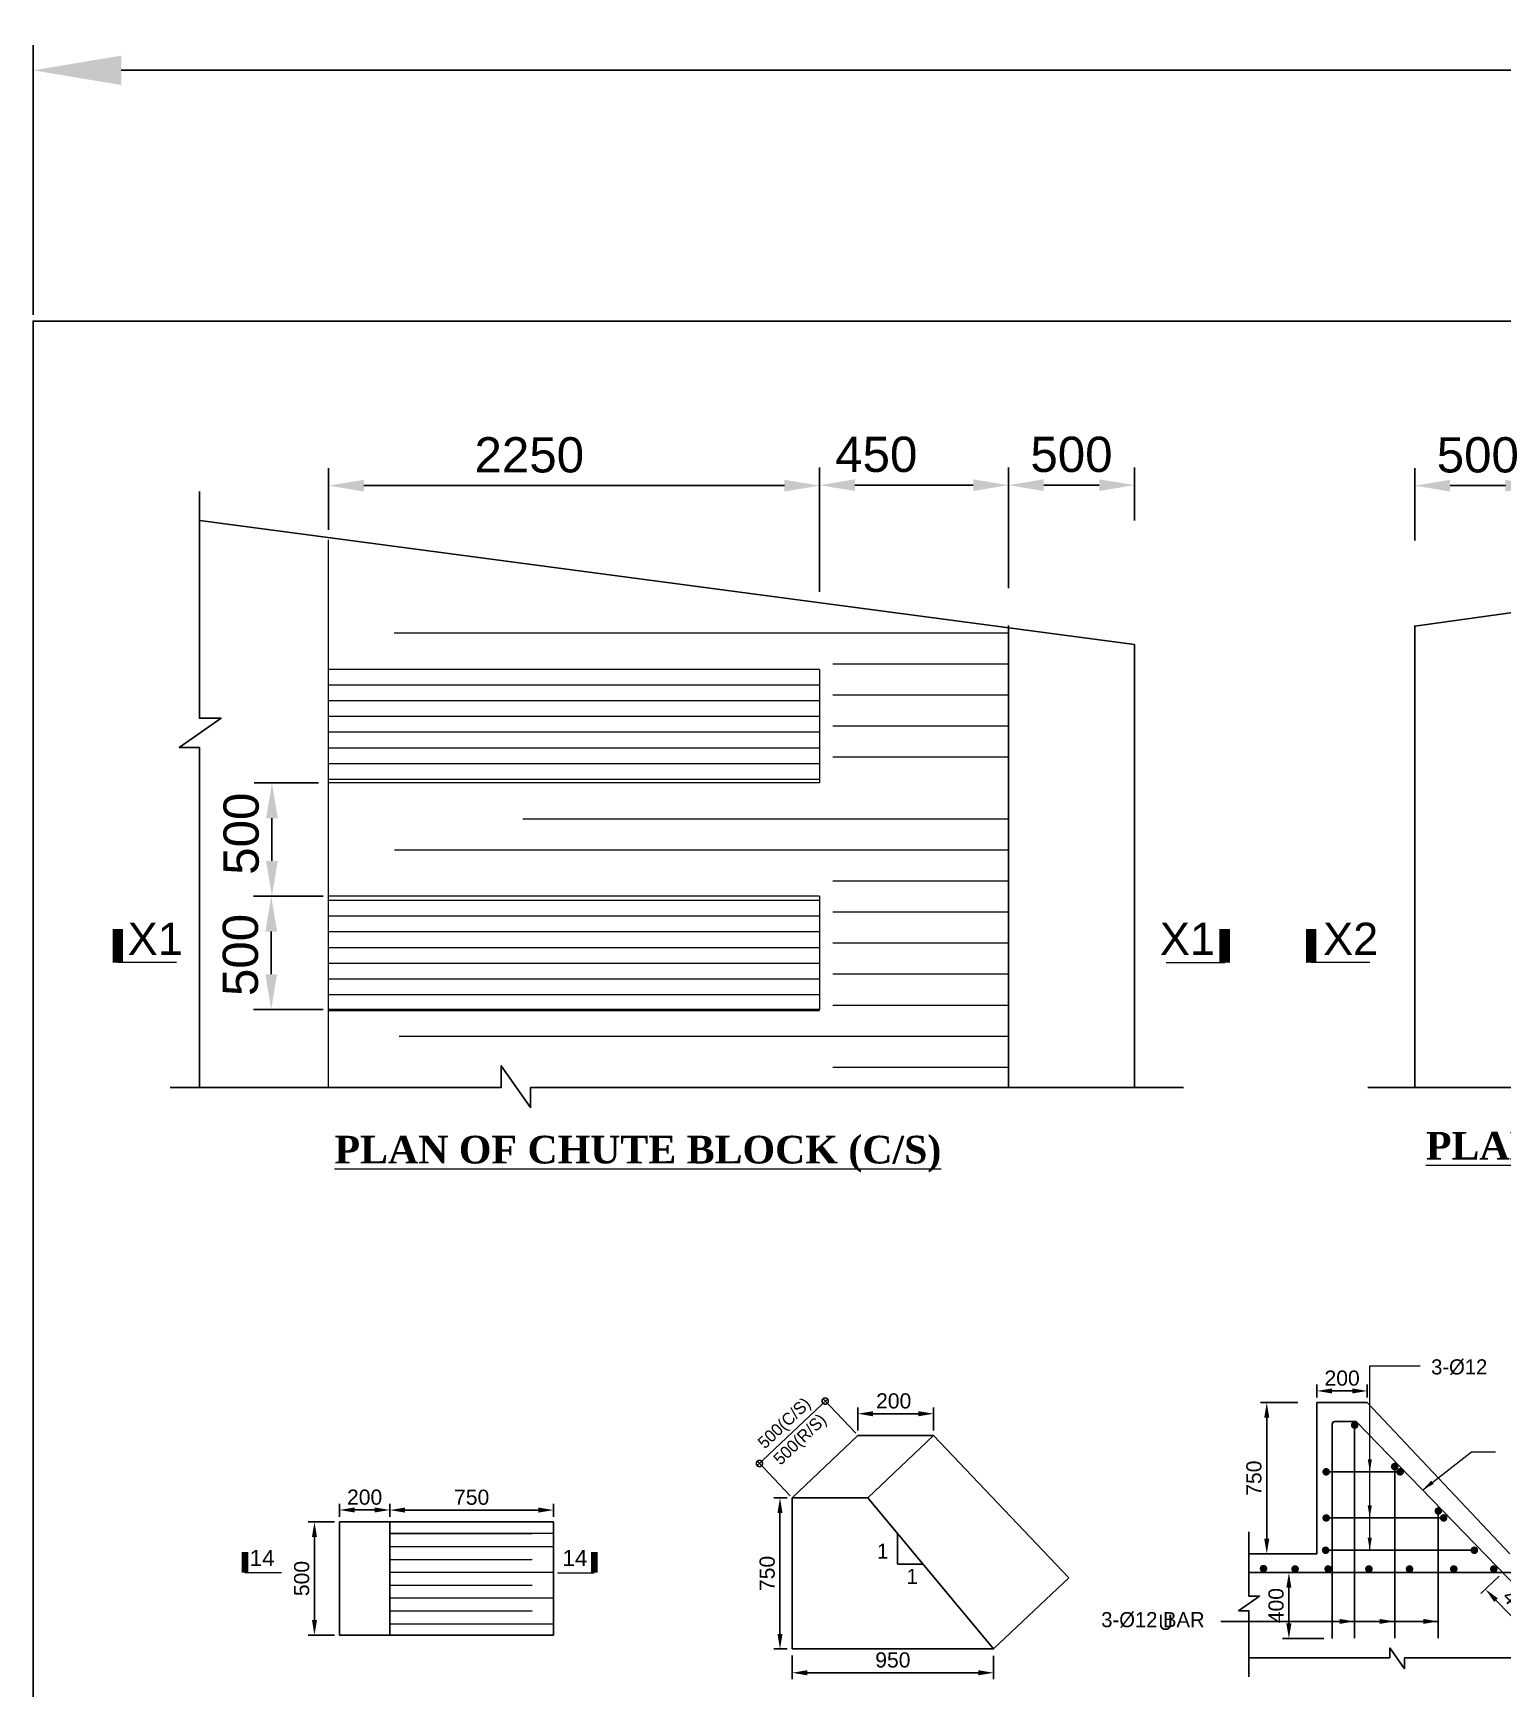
# Model space of a CAD drawing. Extents: x -358915 to 1258323, y -1667244 to -305611.
# Drawn here: x 769556 to 775391, y -1479396 to -1472820 of the extents above; entities that cross this region are included whole.
import ezdxf

# ---------------------------------------------------------------- set-up
doc = ezdxf.new("R2010")
doc.units = 0
doc.header["$LTSCALE"] = 300
doc.header["$MEASUREMENT"] = 0
doc.linetypes.add('DASHED', pattern=[0.75, 0.5, -0.25])
doc.layers.get('0').update_dxf_attribs({"linetype": 'CONTINUOUS'})
doc.layers.get('DEFPOINTS').update_dxf_attribs({"linetype": 'CONTINUOUS'})
for name, color, linetype, lineweight in [('Dim', 7, 'CONTINUOUS', 9), ('Dimension', 8, 'CONTINUOUS', 18), ('ROD', 1, 'CONTINUOUS', 30), ('TEXT-ROOM', 4, 'CONTINUOUS', 5)]:
    doc.layers.add(name, color=color, linetype=linetype, lineweight=lineweight)
doc.layers.add('LINE', color=7, linetype='CONTINUOUS')
doc.layers.add('TXT', color=7, linetype='CONTINUOUS')
doc.styles.add('1-2', font='arial.ttf')
doc.styles.add('Arial', font='arial.ttf')
doc.styles.add('DIM', font='isocp3.shx')
doc.dimstyles.new('1-2', dxfattribs={"dimtxt": 240, "dimasz": 360, "dimexe": 120, "dimexo": 120, "dimgap": 24, "dimtad": 1, "dimdec": 0, "dimzin": 3, "dimdsep": 46, "dimtxsty": '1-2', "dimblk": 'DOTSMALL', "dimcen": 0, "dimdle": 120, "dimclrd": 256, "dimclre": 256, "dimclrt": 6, "dimadec": 0, "dimazin": 0, "dimtfac": 0.6, "dimtdec": 0, "dimtofl": 0, "dimtmove": 2, "dimatfit": 3, "dimfxl": 2, "dimfrac": 1, "dimtolj": 1, "dimtzin": 0, "dimlwd": 13, "dimlwe": 13, "dimarcsym": 0})
doc.dimstyles.new('3', dxfattribs={"dimtxt": 225, "dimasz": 350, "dimexe": 100, "dimexo": 25, "dimgap": 9, "dimtad": 0, "dimdec": 0, "dimzin": 0, "dimdsep": 46, "dimtxsty": 'Standard', "dimcen": 0, "dimclrd": 5, "dimclre": 6, "dimclrt": 256, "dimadec": 0, "dimazin": 0, "dimtfac": 1, "dimtdec": 0, "dimtofl": 0, "dimtmove": 2, "dimatfit": 3, "dimfxl": 1, "dimtolj": 1, "dimtzin": 0, "dimarcsym": 0})
doc.dimstyles.new('Dim_25', dxfattribs={"dimtxt": 50, "dimasz": 50, "dimexe": 25, "dimexo": 20, "dimgap": 20, "dimtad": 1, "dimdec": 0, "dimzin": 0, "dimdsep": 46, "dimtxsty": 'DIM', "dimcen": 0.09, "dimclrd": 5, "dimclre": 5, "dimclrt": 7, "dimadec": 0, "dimazin": 0, "dimtfac": 1, "dimtdec": 0, "dimtmove": 0, "dimatfit": 3, "dimfxl": 1, "dimtolj": 1, "dimtzin": 0, "dimarcsym": 0})
doc.dimstyles.new('dim_70', dxfattribs={"dimtxt": 140, "dimasz": 140, "dimexe": 70, "dimexo": 40, "dimgap": 50, "dimtad": 1, "dimdec": 0, "dimzin": 0, "dimdsep": 46, "dimtxsty": 'Arial', "dimcen": 0.09, "dimclrd": 5, "dimclre": 5, "dimclrt": 7, "dimadec": 0, "dimazin": 0, "dimtfac": 1, "dimtdec": 0, "dimtmove": 0, "dimatfit": 3, "dimfxl": 1, "dimtolj": 1, "dimtzin": 0, "dimarcsym": 0})

# ---------------------------------------------------------------- blocks, each defined once
blk = doc.blocks.new('_DotSmall')
at = {"color": 0, "linetype": 'ByBlock', "const_width": 0.5}
blk.add_lwpolyline([(-0.0625, 0, 1), (0.0625, 0, 1)], format="xyb", close=True, dxfattribs=at)
blk = doc.blocks.new('*D779')
at = {"layer": 'DEFPOINTS', "color": 0, "ltscale": 50, "transparency": 16777216}
for p in [(773130.9, -1478302.9), (772830.2, -1478389.3), (773130.9, -1478389.3)]:
    blk.add_point(p, dxfattribs=at)
at = {"layer": 'Dim', "color": 5, "lineweight": -2, "ltscale": 50, "transparency": 16777216}
for p, q in [((772830.2, -1478369.3), (772830.2, -1478277.9)), ((772890.2, -1478302.9), (773070.9, -1478302.9)), ((773130.9, -1478369.3), (773130.9, -1478277.9))]:
    blk.add_line(p, q, dxfattribs=at)
at = {"layer": 'Dim', "color": 5, "ltscale": 50, "transparency": 16777216}
for points in [[(772890.2, -1478292.9), (772890.2, -1478312.9), (772830.2, -1478302.9)], [(773070.9, -1478292.9), (773070.9, -1478312.9), (773130.9, -1478302.9)]]:
    blk.add_solid(points, dxfattribs=at)
at = {"layer": 'Dim', "color": 7, "ltscale": 50, "transparency": 16777216, "insert": (772972.4, -1478252.3), "char_height": 60, "attachment_point": 5, "style": 'Arial'}
blk.add_mtext('\\A1;200', dxfattribs=at)
blk = doc.blocks.new('*D786')
at = {"layer": 'DEFPOINTS', "color": 0, "ltscale": 50, "transparency": 16777216}
for p in [(770771.8, -1478732.3), (770672.7, -1479182.3), (770771.8, -1479182.3)]:
    blk.add_point(p, dxfattribs=at)
at = {"layer": 'Dim', "color": 5, "lineweight": -2, "ltscale": 50, "transparency": 16777216}
for p, q in [((770751.8, -1478732.3), (770647.7, -1478732.3)), ((770672.7, -1478792.3), (770672.7, -1479122.3)), ((770751.8, -1479182.3), (770647.7, -1479182.3))]:
    blk.add_line(p, q, dxfattribs=at)
at = {"layer": 'Dim', "color": 5, "ltscale": 50, "transparency": 16777216}
for points in [[(770662.7, -1478792.3), (770682.7, -1478792.3), (770672.7, -1478732.3)], [(770662.7, -1479122.3), (770682.7, -1479122.3), (770672.7, -1479182.3)]]:
    blk.add_solid(points, dxfattribs=at)
at = {"layer": 'Dim', "color": 7, "ltscale": 50, "transparency": 16777216, "insert": (770622.1, -1478957.3), "char_height": 60, "attachment_point": 5, "rotation": 90, "style": 'Arial'}
blk.add_mtext('\\A1;500', dxfattribs=at)
blk = doc.blocks.new('*D787')
at = {"layer": 'DEFPOINTS', "color": 0, "ltscale": 50, "transparency": 16777216}
for p in [(770971.8, -1478685.1), (770771.8, -1478732.3), (770971.8, -1478732.3)]:
    blk.add_point(p, dxfattribs=at)
at = {"layer": 'Dim', "color": 5, "lineweight": -2, "ltscale": 50, "transparency": 16777216}
for p, q in [((770771.8, -1478712.3), (770771.8, -1478660.1)), ((770831.8, -1478685.1), (770911.8, -1478685.1)), ((770971.8, -1478712.3), (770971.8, -1478660.1))]:
    blk.add_line(p, q, dxfattribs=at)
at = {"layer": 'Dim', "color": 5, "ltscale": 50, "transparency": 16777216}
for points in [[(770831.8, -1478675.1), (770831.8, -1478695.1), (770771.8, -1478685.1)], [(770911.8, -1478675.1), (770911.8, -1478695.1), (770971.8, -1478685.1)]]:
    blk.add_solid(points, dxfattribs=at)
at = {"layer": 'Dim', "color": 7, "ltscale": 50, "transparency": 16777216, "insert": (770871.8, -1478634.5), "char_height": 60, "attachment_point": 5, "style": 'Arial'}
blk.add_mtext('\\A1;200', dxfattribs=at)
blk = doc.blocks.new('*D788')
at = {"layer": 'DEFPOINTS', "color": 0, "ltscale": 50, "transparency": 16777216}
for p in [(771621.8, -1478685.5), (770971.8, -1478732.3), (771621.8, -1478732.3)]:
    blk.add_point(p, dxfattribs=at)
at = {"layer": 'Dim', "color": 5, "lineweight": -2, "ltscale": 50, "transparency": 16777216}
for p, q in [((770971.8, -1478712.3), (770971.8, -1478660.5)), ((771031.8, -1478685.5), (771561.8, -1478685.5)), ((771621.8, -1478712.3), (771621.8, -1478660.5))]:
    blk.add_line(p, q, dxfattribs=at)
at = {"layer": 'Dim', "color": 5, "ltscale": 50, "transparency": 16777216}
for points in [[(771031.8, -1478675.5), (771031.8, -1478695.5), (770971.8, -1478685.5)], [(771561.8, -1478675.5), (771561.8, -1478695.5), (771621.8, -1478685.5)]]:
    blk.add_solid(points, dxfattribs=at)
at = {"layer": 'Dim', "color": 7, "ltscale": 50, "transparency": 16777216, "insert": (771296.8, -1478634.9), "char_height": 60, "attachment_point": 5, "style": 'Arial'}
blk.add_mtext('\\A1;750', dxfattribs=at)
blk = doc.blocks.new('SEX')
at = {"layer": 'Dim', "color": 6, "ltscale": 500}
blk.add_lwpolyline([(0, 0, 60, 60, 0), (191.8, 0, 0, 0, 0)], format="xyseb", dxfattribs=at)
blk.add_lwpolyline([(0, -336.6), (0, 0), (0, 0)], dxfattribs=at)
blk = doc.blocks.new('*D789')
at = {"layer": 'DEFPOINTS', "color": 0, "ltscale": 50, "transparency": 16777216}
for p in [(774453.7, -1478258.8), (774596.6, -1478258.8), (774596.6, -1478858.8)]:
    blk.add_point(p, dxfattribs=at)
at = {"layer": 'Dim', "color": 5, "lineweight": -2, "ltscale": 50, "transparency": 16777216}
for p, q in [((774576.6, -1478258.8), (774428.7, -1478258.8)), ((774453.7, -1478798.8), (774453.7, -1478318.8)), ((774576.6, -1478858.8), (774428.7, -1478858.8))]:
    blk.add_line(p, q, dxfattribs=at)
at = {"layer": 'Dim', "color": 5, "ltscale": 50, "transparency": 16777216}
for points in [[(774443.7, -1478318.8), (774463.7, -1478318.8), (774453.7, -1478258.8)], [(774443.7, -1478798.8), (774463.7, -1478798.8), (774453.7, -1478858.8)]]:
    blk.add_solid(points, dxfattribs=at)
at = {"layer": 'Dim', "color": 7, "ltscale": 50, "transparency": 16777216, "insert": (774403, -1478558.8), "char_height": 60, "attachment_point": 5, "rotation": 90, "style": 'Arial'}
blk.add_mtext('\\A1;750', dxfattribs=at)
blk = doc.blocks.new('*D790')
at = {"layer": 'DEFPOINTS', "color": 0, "ltscale": 50, "transparency": 16777216}
for p in [(774653, -1478258.8), (774853, -1478212.4), (774853, -1478258.8)]:
    blk.add_point(p, dxfattribs=at)
at = {"layer": 'Dim', "color": 5, "lineweight": -2, "ltscale": 50, "transparency": 16777216}
for p, q in [((774653, -1478238.8), (774653, -1478187.4)), ((774853, -1478238.8), (774853, -1478187.4)), ((774713, -1478212.4), (774793, -1478212.4))]:
    blk.add_line(p, q, dxfattribs=at)
at = {"layer": 'Dim', "color": 5, "ltscale": 50, "transparency": 16777216}
for points in [[(774713, -1478202.4), (774713, -1478222.4), (774653, -1478212.4)], [(774793, -1478202.4), (774793, -1478222.4), (774853, -1478212.4)]]:
    blk.add_solid(points, dxfattribs=at)
at = {"layer": 'Dim', "color": 7, "ltscale": 50, "transparency": 16777216, "insert": (774753, -1478161.8), "char_height": 60, "attachment_point": 5, "style": 'Arial'}
blk.add_mtext('\\A1;200', dxfattribs=at)
blk = doc.blocks.new('*D791')
at = {"layer": 'DEFPOINTS', "color": 0, "ltscale": 50, "transparency": 16777216}
for p in [(772569.2, -1478637.1), (772521, -1479237.1), (772569.2, -1479237.1)]:
    blk.add_point(p, dxfattribs=at)
at = {"layer": 'Dim', "color": 5, "lineweight": -2, "ltscale": 50, "transparency": 16777216}
for p, q in [((772549.2, -1478637.1), (772496, -1478637.1)), ((772521, -1478697.1), (772521, -1479177.1)), ((772549.2, -1479237.1), (772496, -1479237.1))]:
    blk.add_line(p, q, dxfattribs=at)
at = {"layer": 'Dim', "color": 5, "ltscale": 50, "transparency": 16777216}
for points in [[(772511, -1478697.1), (772531, -1478697.1), (772521, -1478637.1)], [(772511, -1479177.1), (772531, -1479177.1), (772521, -1479237.1)]]:
    blk.add_solid(points, dxfattribs=at)
at = {"layer": 'Dim', "color": 7, "ltscale": 50, "transparency": 16777216, "insert": (772470.4, -1478937.1), "char_height": 60, "attachment_point": 5, "rotation": 90, "style": 'Arial'}
blk.add_mtext('\\A1;750', dxfattribs=at)
blk = doc.blocks.new('*D792')
at = {"layer": 'DEFPOINTS', "color": 0, "ltscale": 50, "transparency": 16777216}
for p in [(772569.2, -1479243), (773369.2, -1479244.7), (773369.2, -1479331.6)]:
    blk.add_point(p, dxfattribs=at)
at = {"layer": 'Dim', "color": 5, "lineweight": -2, "ltscale": 50, "transparency": 16777216}
for p, q in [((772569.2, -1479263), (772569.2, -1479356.6)), ((773369.2, -1479264.7), (773369.2, -1479356.6)), ((772629.2, -1479331.6), (773309.2, -1479331.6))]:
    blk.add_line(p, q, dxfattribs=at)
at = {"layer": 'Dim', "color": 5, "ltscale": 50, "transparency": 16777216}
for points in [[(772629.2, -1479321.6), (772629.2, -1479341.6), (772569.2, -1479331.6)], [(773309.2, -1479321.6), (773309.2, -1479341.6), (773369.2, -1479331.6)]]:
    blk.add_solid(points, dxfattribs=at)
at = {"layer": 'Dim', "color": 7, "ltscale": 50, "transparency": 16777216, "insert": (772969.2, -1479280.9), "char_height": 60, "attachment_point": 5, "style": 'Arial'}
blk.add_mtext('\\A1;950', dxfattribs=at)
blk = doc.blocks.new('*D802')
at = {"layer": 'DEFPOINTS', "color": 0, "transparency": 16777216}
for p in [(770728.8, -1475797.9), (770503.8, -1476247.9), (770747.3, -1476247.9)]:
    blk.add_point(p, dxfattribs=at)
at = {"layer": 'LINE', "color": 5, "lineweight": -2, "transparency": 16777216}
for p, q in [((770688.8, -1475797.9), (770433.8, -1475797.9)), ((770503.8, -1475937.9), (770503.8, -1476107.9)), ((770707.3, -1476247.9), (770433.8, -1476247.9))]:
    blk.add_line(p, q, dxfattribs=at)
at = {"layer": 'LINE', "color": 5, "transparency": 16777216}
for points in [[(770480.5, -1475937.9), (770527.1, -1475937.9), (770503.8, -1475797.9)], [(770480.5, -1476107.9), (770527.1, -1476107.9), (770503.8, -1476247.9)]]:
    blk.add_solid(points, dxfattribs=at)
at = {"layer": 'LINE', "color": 7, "transparency": 16777216, "insert": (770382.3, -1475999.5), "char_height": 140, "attachment_point": 5, "rotation": 90, "style": 'Arial'}
blk.add_mtext('\\A1;500', dxfattribs=at)
blk = doc.blocks.new('*D803')
at = {"layer": 'DEFPOINTS', "color": 0, "transparency": 16777216}
for p in [(770500.9, -1476247.9), (770747.3, -1476247.9), (770747.3, -1476697.9)]:
    blk.add_point(p, dxfattribs=at)
at = {"layer": 'LINE', "color": 5, "lineweight": -2, "transparency": 16777216}
for p, q in [((770707.3, -1476247.9), (770430.9, -1476247.9)), ((770500.9, -1476557.9), (770500.9, -1476387.9)), ((770707.3, -1476697.9), (770430.9, -1476697.9))]:
    blk.add_line(p, q, dxfattribs=at)
at = {"layer": 'LINE', "color": 5, "transparency": 16777216}
for points in [[(770477.6, -1476387.9), (770524.2, -1476387.9), (770500.9, -1476247.9)], [(770477.6, -1476557.9), (770524.2, -1476557.9), (770500.9, -1476697.9)]]:
    blk.add_solid(points, dxfattribs=at)
at = {"layer": 'LINE', "color": 7, "transparency": 16777216, "insert": (770379.4, -1476481.1), "char_height": 140, "attachment_point": 5, "rotation": 90, "style": 'Arial'}
blk.add_mtext('\\A1;500', dxfattribs=at)
blk = doc.blocks.new('*D804')
at = {"layer": 'DEFPOINTS', "color": 0, "transparency": 16777216}
for p in [(772678.5, -1474617.4), (770728.8, -1474832.7), (772678.5, -1474857.7)]:
    blk.add_point(p, dxfattribs=at)
at = {"layer": 'LINE', "color": 5, "lineweight": -2, "transparency": 16777216}
for p, q in [((770728.8, -1474792.7), (770728.8, -1474547.4)), ((772678.5, -1474817.7), (772678.5, -1474547.4)), ((770868.8, -1474617.4), (772538.5, -1474617.4))]:
    blk.add_line(p, q, dxfattribs=at)
at = {"layer": 'LINE', "color": 5, "transparency": 16777216}
for points in [[(770868.8, -1474594.1), (770868.8, -1474640.7), (770728.8, -1474617.4)], [(772538.5, -1474594.1), (772538.5, -1474640.7), (772678.5, -1474617.4)]]:
    blk.add_solid(points, dxfattribs=at)
at = {"layer": 'LINE', "color": 7, "transparency": 16777216, "insert": (771525.7, -1474495.9), "char_height": 140, "attachment_point": 5, "style": 'Arial'}
blk.add_mtext('\\A1;2250', dxfattribs=at)
blk = doc.blocks.new('*D805')
at = {"layer": 'DEFPOINTS', "color": 0, "transparency": 16777216}
for p in [(773928.6, -1474615.4), (773928.6, -1474795.4), (773428.2, -1474842.4)]:
    blk.add_point(p, dxfattribs=at)
at = {"layer": 'LINE', "color": 5, "lineweight": -2, "transparency": 16777216}
for p, q in [((773428.2, -1474802.4), (773428.2, -1474545.4)), ((773928.6, -1474755.4), (773928.6, -1474545.4)), ((773568.2, -1474615.4), (773788.6, -1474615.4))]:
    blk.add_line(p, q, dxfattribs=at)
at = {"layer": 'LINE', "color": 5, "transparency": 16777216}
for points in [[(773568.2, -1474592.1), (773568.2, -1474638.7), (773428.2, -1474615.4)], [(773788.6, -1474592.1), (773788.6, -1474638.7), (773928.6, -1474615.4)]]:
    blk.add_solid(points, dxfattribs=at)
at = {"layer": 'LINE', "color": 7, "transparency": 16777216, "insert": (773678.4, -1474493.9), "char_height": 140, "attachment_point": 5, "style": 'Arial'}
blk.add_mtext('\\A1;500', dxfattribs=at)
blk = doc.blocks.new('*D806')
at = {"layer": 'DEFPOINTS', "color": 0, "transparency": 16777216}
for p in [(772678.5, -1474615.4), (772678.5, -1475079.3), (773428.2, -1475064.1)]:
    blk.add_point(p, dxfattribs=at)
at = {"layer": 'LINE', "color": 5, "lineweight": -2, "transparency": 16777216}
for p, q in [((772678.5, -1475039.3), (772678.5, -1474545.4)), ((773428.2, -1475024.1), (773428.2, -1474545.4)), ((773288.2, -1474615.4), (772818.5, -1474615.4))]:
    blk.add_line(p, q, dxfattribs=at)
at = {"layer": 'LINE', "color": 5, "transparency": 16777216}
for points in [[(772818.5, -1474592.1), (772818.5, -1474638.7), (772678.5, -1474615.4)], [(773288.2, -1474592.1), (773288.2, -1474638.7), (773428.2, -1474615.4)]]:
    blk.add_solid(points, dxfattribs=at)
at = {"layer": 'LINE', "color": 7, "transparency": 16777216, "insert": (772903.4, -1474493.9), "char_height": 140, "attachment_point": 5, "style": 'Arial'}
blk.add_mtext('\\A1;450', dxfattribs=at)
blk = doc.blocks.new('*D813')
at = {"layer": 'DEFPOINTS', "color": 0, "transparency": 16777216}
for p in [(775541.5, -1474617.4), (775041.8, -1474875.2), (775541.5, -1474890.5)]:
    blk.add_point(p, dxfattribs=at)
at = {"layer": 'LINE', "color": 5, "lineweight": -2, "transparency": 16777216}
for p, q in [((775041.8, -1474835.2), (775041.8, -1474547.4)), ((775541.5, -1474850.5), (775541.5, -1474547.4)), ((775181.8, -1474617.4), (775401.5, -1474617.4))]:
    blk.add_line(p, q, dxfattribs=at)
at = {"layer": 'LINE', "color": 5, "transparency": 16777216}
for points in [[(775181.8, -1474594.1), (775181.8, -1474640.7), (775041.8, -1474617.4)], [(775401.5, -1474594.1), (775401.5, -1474640.7), (775541.5, -1474617.4)]]:
    blk.add_solid(points, dxfattribs=at)
at = {"layer": 'LINE', "color": 7, "transparency": 16777216, "insert": (775291.7, -1474495.9), "char_height": 140, "attachment_point": 5, "style": 'Arial'}
blk.add_mtext('\\A1;500', dxfattribs=at)
blk = doc.blocks.new('*D822')
at = {"layer": 'DEFPOINTS', "color": 0, "ltscale": 50, "transparency": 16777216}
for p in [(774639.5, -1478933.8), (774541.6, -1479195.9), (774700.1, -1479195.9)]:
    blk.add_point(p, dxfattribs=at)
at = {"layer": 'Dim', "color": 5, "lineweight": -2, "ltscale": 50, "transparency": 16777216}
for p, q in [((774619.5, -1478933.8), (774516.6, -1478933.8)), ((774541.6, -1478993.8), (774541.6, -1479135.9)), ((774680.1, -1479195.9), (774516.6, -1479195.9))]:
    blk.add_line(p, q, dxfattribs=at)
at = {"layer": 'Dim', "color": 5, "ltscale": 50, "transparency": 16777216}
for points in [[(774531.6, -1478993.8), (774551.6, -1478993.8), (774541.6, -1478933.8)], [(774531.6, -1479135.9), (774551.6, -1479135.9), (774541.6, -1479195.9)]]:
    blk.add_solid(points, dxfattribs=at)
at = {"layer": 'Dim', "color": 7, "ltscale": 50, "transparency": 16777216, "insert": (774490.9, -1479064.9), "char_height": 60, "attachment_point": 5, "rotation": 90, "style": 'Arial'}
blk.add_mtext('\\A1;400', dxfattribs=at)
blk = doc.blocks.new('*D823')
at = {"layer": 'DEFPOINTS', "color": 0, "ltscale": 50, "transparency": 16777216}
for p in [(775390.2, -1478933.8), (775583.1, -1479132.6), (775515, -1479198.7)]:
    blk.add_point(p, dxfattribs=at)
at = {"layer": 'Dim', "color": 5, "lineweight": -2, "ltscale": 50, "transparency": 16777216}
for p, q in [((775375.9, -1478947.8), (775304.2, -1479017.3)), ((775363.9, -1479042.9), (775473.2, -1479155.6)), ((775568.7, -1479146.6), (775497.1, -1479216.1))]:
    blk.add_line(p, q, dxfattribs=at)
at = {"layer": 'Dim', "color": 5, "ltscale": 50, "transparency": 16777216}
for points in [[(775371.1, -1479036), (775356.7, -1479049.9), (775322.1, -1478999.9)], [(775480.4, -1479148.7), (775466, -1479162.6), (775515, -1479198.7)]]:
    blk.add_solid(points, dxfattribs=at)
at = {"layer": 'Dim', "color": 7, "ltscale": 50, "transparency": 16777216, "insert": (775454.9, -1479064), "char_height": 60, "attachment_point": 5, "rotation": 314.1298, "style": 'Arial'}
blk.add_mtext('\\A1;400', dxfattribs=at)
blk = doc.blocks.new('*D1506')
at = {"layer": 'DEFPOINTS', "color": 0, "ltscale": 0.5, "transparency": 16777216}
for p in [(784783.6, -1472967.9), (769555.6, -1473963.7), (784783.6, -1473963.7)]:
    blk.add_point(p, dxfattribs=at)
at = {"layer": 'LINE', "color": 6, "lineweight": -2, "ltscale": 0.5, "transparency": 16777216}
for p, q in [((769555.6, -1473938.7), (769555.6, -1472867.9)), ((784783.6, -1473938.7), (784783.6, -1472867.9))]:
    blk.add_line(p, q, dxfattribs=at)
at = {"layer": 'LINE', "color": 5, "lineweight": -2, "ltscale": 0.5, "transparency": 16777216}
for p, q in [((769905.6, -1472967.9), (776673.1, -1472967.9)), ((784433.6, -1472967.9), (777666.1, -1472967.9))]:
    blk.add_line(p, q, dxfattribs=at)
at = {"layer": 'LINE', "color": 5, "ltscale": 0.5, "transparency": 16777216}
for points in [[(769905.6, -1472909.6), (769905.6, -1473026.2), (769555.6, -1472967.9)], [(784433.6, -1472909.6), (784433.6, -1473026.2), (784783.6, -1472967.9)]]:
    blk.add_solid(points, dxfattribs=at)
at = {"layer": 'LINE', "ltscale": 0.5, "transparency": 16777216, "insert": (777169.6, -1472967.9), "char_height": 225, "attachment_point": 5}
blk.add_mtext('\\A1;15228', dxfattribs=at)

msp = doc.modelspace()

# ---------------------------------------------------------------- hatches: boundary and pattern name
at = {"layer": 'Dimension', "lineweight": 18, "ltscale": 2}
h = msp.add_hatch(dxfattribs=at)
h.set_pattern_fill('ANSI31', color=8, scale=500, angle=135, style=0)
h.set_pattern_definition([(180, (431646.15, -1534908.09), (-1e-14, -62.5), [])])
h.paths.add_polyline_path([(770727.4, -1475297.9), (772678.5, -1475297.9), (772678.5, -1475797.9), (770727.4, -1475797.9)])
h = msp.add_hatch(dxfattribs=at)
h.set_pattern_fill('ANSI31', color=8, scale=500, angle=135, style=0)
h.set_pattern_definition([(180, (431649.53, -1535826.025), (-1e-14, -62.5), [])])
h.paths.add_polyline_path([(770730.8, -1476215.9), (772678.5, -1476215.9), (772678.5, -1476715.9), (770730.8, -1476715.9)])

# ---------------------------------------------------------------- linework, layer by layer
at = {"layer": 'Dim', "color": 15, "lineweight": 15}
for points in [[(773428.2, -1475202.5), (770988.9, -1475202.5)], [(773428.2, -1475325.8), (772730.5, -1475325.8)], [(773428.2, -1475449), (772730.5, -1475449)], [(773428.2, -1475572.2), (772730.5, -1475572.2)], [(773428.2, -1475695.4), (772730.5, -1475695.4)], [(773428.2, -1475941.8), (771499.5, -1475941.8)], [(773428.2, -1476065), (770990.9, -1476065)], [(773428.2, -1476188.2), (772730.5, -1476188.2)], [(773428.2, -1476311.4), (772730.5, -1476311.4)], [(773428.2, -1476434.7), (772730.5, -1476434.7)], [(773428.2, -1476557.9), (772730.5, -1476557.9)], [(773428.2, -1476681.1), (772730.5, -1476681.1)], [(773428.2, -1476804.3), (771009.5, -1476804.3)], [(773428.2, -1476927.5), (772730.5, -1476927.5)]]:
    msp.add_lwpolyline(points, dxfattribs=at)
at = {"layer": 'Dim', "color": 8, "lineweight": 15}
for points in [[(770971.8, -1478777.8), (771621.8, -1478777.8)], [(770971.8, -1478778.9), (771537.1, -1478778.9)], [(770971.8, -1478830.1), (771621.8, -1478830.1)], [(770971.8, -1478881.2), (771537.1, -1478881.2)], [(770971.8, -1478932.3), (771621.8, -1478932.3)], [(770971.8, -1478983.5), (771537.1, -1478983.5)], [(770971.8, -1479034.6), (771621.8, -1479034.6)], [(770971.8, -1479085.8), (771537.1, -1479085.8)], [(770971.8, -1479136.9), (771621.8, -1479136.9)]]:
    msp.add_lwpolyline(points, dxfattribs=at)
at = {"layer": 'Dimension', "color": 0, "lineweight": 13, "ltscale": 2}
for p, q in [((770728.8, -1477007.3), (770728.8, -1474832.7)), ((772678.5, -1475347.9), (770728.8, -1475347.9)), ((772678.5, -1475797.9), (770728.8, -1475797.9)), ((772678.5, -1476247.9), (770728.8, -1476247.9)), ((772678.5, -1476697.9), (770728.8, -1476697.9))]:
    msp.add_line(p, q, dxfattribs=at)
at = {"layer": 'Dimension', "color": 0, "lineweight": 30, "ltscale": 2}
for p, q in [((773428.2, -1475172.1), (773428.2, -1477007.3)), ((775041.8, -1475172.1), (775041.8, -1477007.3))]:
    msp.add_line(p, q, dxfattribs=at)
for points in [[(773928.6, -1475247.7), (770217.2, -1474755.4)], [(775041.8, -1475175.5), (778314, -1474719)]]:
    msp.add_lwpolyline(points, dxfattribs=at)
at = {"layer": 'Dimension', "color": 13, "lineweight": 30, "ltscale": 2}
msp.add_lwpolyline([(773928.6, -1477007.3), (773928.6, -1475247.7)], dxfattribs=at)
at = {"layer": 'Dimension', "color": 0, "lineweight": 13, "ltscale": 2}
for points in [[(772678.5, -1475347.9), (772678.5, -1475797.9)], [(772678.5, -1476247.9), (772678.5, -1476697.9)]]:
    msp.add_lwpolyline(points, dxfattribs=at)
at = {"layer": 'LINE'}
for p, q in [((772430.8, -1478508.8), (772709.2, -1478244.5)), ((772821.9, -1478380.6), (772692.2, -1478244)), ((774853, -1478258.8), (774653, -1478258.8)), ((774653, -1478258.8), (774653, -1478858.8)), ((774853, -1478258.8), (775419.2, -1478858.8)), ((772569.2, -1478637.1), (772830.2, -1478389.3)), ((773130.9, -1478389.3), (772830.2, -1478389.3)), ((772869.6, -1478637.4), (773130.9, -1478389.3)), ((773130.9, -1478389.3), (773667.3, -1478954.1)), ((772561, -1478628.4), (772431.3, -1478491.8)), ((772869.3, -1478637.1), (772569.2, -1478637.1)), ((772569.2, -1478637.1), (772569.2, -1479237.1)), ((772869.6, -1478637.4), (773369.2, -1479237.1)), ((770971.8, -1478732.3), (770771.8, -1478732.3)), ((770771.8, -1478732.3), (770771.8, -1479182.3)), ((770971.8, -1478732.3), (771621.8, -1478732.3)), ((770971.8, -1479182.3), (770971.8, -1478732.3)), ((771621.8, -1478732.3), (771621.8, -1479182.3)), ((772987.1, -1478898.4), (772987.1, -1478778.4)), ((773088.3, -1478899.9), (772987.1, -1478899.9)), ((774653, -1478858.8), (774382.1, -1478858.8)), ((774653, -1478858.8), (774453, -1478858.8)), ((773369.2, -1479237.1), (773667.3, -1478954.1)), ((770771.8, -1479182.3), (770971.8, -1479182.3)), ((771621.8, -1479182.3), (770971.8, -1479182.3)), ((772569.2, -1479237.1), (773369.2, -1479237.1))]:
    msp.add_line(p, q, dxfattribs=at)
at = {"layer": 'LINE', "color": 5}
for p, q in [((775000.3, -1479315.3), (774942, -1479232)), ((774942, -1479232), (774942, -1479272.1)), ((774942, -1479272.1), (774382.1, -1479272.1)), ((775708, -1479272.1), (775000.3, -1479272.1)), ((775000.3, -1479272.1), (775000.3, -1479315.3))]:
    msp.add_line(p, q, dxfattribs=at)
at = {"layer": 'LINE'}
msp.add_lwpolyline([(784783.6, -1484732.1), (769555.6, -1484732.1), (769555.6, -1473963.7), (784783.6, -1473963.7)], close=True, dxfattribs=at)
at = {"layer": 'LINE', "color": 5}
for points in [[(770215.6, -1477007.3), (770215.6, -1475657.7), (770135.6, -1475657.7), (770302, -1475541.1), (770215.6, -1475541.1), (770215.6, -1474640.3)], [(774122.9, -1477007.3), (771531.1, -1477007.3), (771531.1, -1477087.4), (771414.4, -1476920.9), (771414.4, -1477007.3), (770099.1, -1477007.3)], [(774854.6, -1477007.3), (776738.9, -1477007.3), (776738.9, -1477087.4), (776855.6, -1476920.9), (776855.6, -1477007.3), (778463.4, -1477007.3)], [(774382.1, -1479348.3), (774382.1, -1479085.3), (774342.1, -1479085.3), (774425.3, -1479027), (774382.1, -1479027), (774382.1, -1478772.3)]]:
    msp.add_lwpolyline(points, dxfattribs=at)
at = {"layer": 'ROD'}
for p, q in [((774713.6, -1478343.8), (774713.6, -1479195.9)), ((774808.2, -1478333.8), (774723.6, -1478333.8))]:
    msp.add_line(p, q, dxfattribs=at)
at = {"layer": 'ROD', "const_width": 15}
for points in [[(774795.2, -1478348.3, 1), (774810.2, -1478348.3, 1)], [(774682.2, -1478533.7, 1), (774697.2, -1478533.7, 1)], [(774954.3, -1478512.8, 1), (774969.3, -1478512.8, 1)], [(774975.8, -1478533.7, 1), (774990.8, -1478533.7, 1)], [(774682.2, -1478716.7, 1), (774697.2, -1478716.7, 1)], [(775127.4, -1478689.2, 1), (775142.4, -1478689.2, 1)], [(775148.8, -1478716.7, 1), (775163.8, -1478716.7, 1)], [(774679.9, -1478845.1, 1), (774694.9, -1478845.1, 1)], [(775270.6, -1478845.1, 1), (775285.6, -1478845.1, 1)], [(774433.4, -1478918.2, 1), (774448.4, -1478918.2, 1)], [(774558.8, -1478919.6, 1), (774573.8, -1478919.6, 1)], [(774690, -1478919.6, 1), (774705, -1478919.6, 1)], [(774851.8, -1478919.6, 1), (774866.8, -1478919.6, 1)], [(775013.1, -1478919.6, 1), (775028.1, -1478919.6, 1)], [(775188.8, -1478919.6, 1), (775203.8, -1478919.6, 1)], [(775347.6, -1478919.6, 1), (775362.6, -1478919.6, 1)]]:
    msp.add_lwpolyline(points, format="xyb", close=True, dxfattribs=at)
at = {"layer": 'ROD', "linetype": 'DASHED', "ltscale": 300}
for points in [[(774802.7, -1478351.9), (774802.7, -1479194.1)], [(774961.8, -1478512.8), (774961.8, -1479194.1)], [(774697.2, -1478533.7), (774977.1, -1478533.7)], [(774689.7, -1478716.7), (775156.3, -1478716.7)], [(775134.9, -1478689.2), (775134.9, -1479194.1)], [(774687.4, -1478845.1), (775278.1, -1478845.1)]]:
    msp.add_lwpolyline(points, dxfattribs=at)
at = {"layer": 'ROD'}
for points in [[(774808.2, -1478333.8), (775583.1, -1479132.6)], [(774382.1, -1478933.8), (775708, -1478933.8)]]:
    msp.add_lwpolyline(points, dxfattribs=at)
msp.add_arc((774723.6, -1478343.8), 10, 90, 180, dxfattribs=at)

# ---------------------------------------------------------------- block references
at = {"layer": 'Dim', "color": 6}
for p, xscale, yscale, zscale, rotation in [((769891.9, -1476511.1), 0.6912000000011176, 0.6912000000011176, 0.6912000000011176, 90), ((774286.7, -1476511.1), -0.6912000000011176, 0.6912000000011176, 0.6912000000011176, 270), ((774630.1, -1476511.1), 0.6912000000011176, 0.6912000000011176, 0.6912000000011176, 90), ((770396.7, -1478934.6), 0.4320000000298023, 0.4320000000298023, 0.4320000000006985, 90), ((771783.7, -1478934.6), -0.4320000000298023, 0.4320000000298023, 0.4320000000000002, 270)]:
    msp.add_blockref('SEX', p, dxfattribs=dict(at, xscale=xscale, yscale=yscale, zscale=zscale, rotation=rotation))
at = {"layer": 'LINE', "xscale": 49.99999999992624, "yscale": 50, "zscale": 50.00000000000477}
for p, rotation in [((772700.5, -1478252.7), 43.52276772977538), ((772439.5, -1478500.5), 223.5227677297754)]:
    msp.add_blockref('_DotSmall', p, dxfattribs=dict(at, rotation=rotation))

# ---------------------------------------------------------------- texts
at = {"layer": 'LINE', "color": 4, "char_height": 60, "width": 1123.361, "attachment_point": 5}
for s, insert in [('3-%%C12', (775217.8, -1478118)), ('3-%%C12 BAR', (774001.7, -1479121.7)), ('U', (774052, -1479131.9))]:
    msp.add_mtext(s, dxfattribs=dict(at, insert=insert))
at = {"layer": 'LINE', "color": 4, "char_height": 48, "attachment_point": 5, "rotation": 43.52277}
for s, insert in [('500(C/S)', (772542.1, -1478344.6)), ('500(R/S)', (772604.5, -1478409.4))]:
    msp.add_mtext(s, dxfattribs=dict(at, insert=insert))
at = {"layer": 'LINE', "color": 4, "char_height": 60, "attachment_point": 5}
for insert in [(772928.4, -1478848.7), (773046, -1478948.9)]:
    msp.add_mtext('1 ', dxfattribs=dict(at, insert=insert))
at = {"layer": 'TEXT-ROOM', "char_height": 110, "attachment_point": 4}
for s, insert, width in [('{\\fTimes New Roman|b1|i0|c0|p18;\\L\\C6;PLAN OF CHUTE BLOCK (C/S) }', (770752.3, -1477271.9), 2692.293), ('{\\fTimes New Roman|b1|i0|c0|p18;\\L\\C6;PLAN OF CHUTE BLOCK (R/S) }', (775085.7, -1477256.7), 2585.976)]:
    msp.add_mtext(s, dxfattribs=dict(at, insert=insert, width=width))
at = {"layer": 'TXT', "char_height": 128, "attachment_point": 5, "style": 'Arial'}
for s, insert in [('X1', (770040.5, -1476417)), ('X1', (774138.6, -1476417)), ('X2', (774786.9, -1476417))]:
    msp.add_mtext(s, dxfattribs=dict(at, insert=insert))
at = {"layer": 'TXT', "char_height": 64, "width": 147.604, "attachment_point": 5, "style": 'Arial'}
for insert in [(770464.9, -1478875.6), (771706.9, -1478875.6)]:
    msp.add_mtext('14', dxfattribs=dict(at, insert=insert))

# ---------------------------------------------------------------- dimensions: what is measured, and where the dimension line sits
at = {"layer": 'Dim', "ltscale": 50}
for base, p1, p2, picture, middle in [((774853, -1478212.4), (774653, -1478258.8), (774853, -1478258.8), '*D790', (774753, -1478161.8)), ((770971.8, -1478685.1), (770771.8, -1478732.3), (770971.8, -1478732.3), '*D787', (770871.8, -1478634.5))]:
    dim = msp.add_linear_dim(base=base, p1=p1, p2=p2, dimstyle='Dim_25', override={"dimtxt": 60, "dimasz": 60, "dimtxsty": 'Arial'}, dxfattribs=at)
    dim.commit()
    dim.dimension.update_dxf_attribs({"geometry": picture, "text_midpoint": middle})
dim = msp.add_linear_dim(base=(773130.9, -1478302.9), p1=(772830.2, -1478389.3), p2=(773130.9, -1478389.3), angle=0, text='200', dimstyle='Dim_25', override={"dimtxt": 60, "dimasz": 60, "dimtxsty": 'Arial'}, dxfattribs=at)
dim.commit()
dim.dimension.update_dxf_attribs({"geometry": '*D779', "text_midpoint": (772972.4, -1478302.9), "dimtype": 161})
for base, p1, p2, text, picture, middle in [((774453.7, -1478258.8), (774596.6, -1478858.8), (774596.6, -1478258.8), '750', '*D789', (774403, -1478558.8)), ((772521, -1479237.1), (772569.2, -1478637.1), (772569.2, -1479237.1), '750', '*D791', (772470.4, -1478937.1)), ((770672.7, -1479182.3), (770771.8, -1478732.3), (770771.8, -1479182.3), '500', '*D786', (770622.1, -1478957.3)), ((774541.6, -1479195.9), (774639.5, -1478933.8), (774700.1, -1479195.9), '400', '*D822', (774490.9, -1479064.9))]:
    dim = msp.add_linear_dim(base=base, p1=p1, p2=p2, angle=90, text=text, dimstyle='Dim_25', override={"dimtxt": 60, "dimasz": 60, "dimtxsty": 'Arial'}, dxfattribs=at)
    dim.commit()
    dim.dimension.update_dxf_attribs({"geometry": picture, "text_midpoint": middle})
for base, p1, p2, text, picture, middle in [((771621.8, -1478685.5), (770971.8, -1478732.3), (771621.8, -1478732.3), '750', '*D788', (771296.8, -1478634.9)), ((773369.2, -1479331.6), (772569.2, -1479243), (773369.2, -1479244.7), '950', '*D792', (772969.2, -1479280.9))]:
    dim = msp.add_linear_dim(base=base, p1=p1, p2=p2, text=text, dimstyle='Dim_25', override={"dimtxt": 60, "dimasz": 60, "dimtxsty": 'Arial'}, dxfattribs=at)
    dim.commit()
    dim.dimension.update_dxf_attribs({"geometry": picture, "text_midpoint": middle})
dim = msp.add_aligned_dim(p1=(775390.2, -1478933.8), p2=(775583.1, -1479132.6), distance=-94.9, text='400', dimstyle='Dim_25', override={"dimtxt": 60, "dimasz": 60, "dimtxsty": 'Arial'}, dxfattribs=at)
dim.commit()
dim.dimension.update_dxf_attribs({"geometry": '*D823', "text_midpoint": (775454.9, -1479064)})
at = {"layer": 'LINE', "color": 3, "ltscale": 0.5}
dim = msp.add_linear_dim(base=(784783.6, -1472967.9), p1=(769555.6, -1473963.7), p2=(784783.6, -1473963.7), dimstyle='3', override={"dimfxl": 700}, dxfattribs=at)
dim.commit()
dim.dimension.update_dxf_attribs({"geometry": '*D1506', "text_midpoint": (777169.6, -1472967.9)})
at = {"layer": 'LINE', "color": 5}
dim = msp.add_linear_dim(base=(772678.5, -1474617.4), p1=(770728.8, -1474832.7), p2=(772678.5, -1474857.7), text='2250', dimstyle='dim_70', dxfattribs=at)
dim.commit()
dim.dimension.update_dxf_attribs({"geometry": '*D804', "text_midpoint": (771525.7, -1474617.4), "dimtype": 160})
for base, p1, p2, angle, text, picture, middle in [((772678.5, -1474615.4), (773428.2, -1475064.1), (772678.5, -1475079.3), 180, '450', '*D806', (772903.4, -1474615.4)), ((770503.8, -1476247.9), (770728.8, -1475797.9), (770747.3, -1476247.9), 90, '500', '*D802', (770503.8, -1475999.5)), ((770500.9, -1476247.9), (770747.3, -1476697.9), (770747.3, -1476247.9), 270, '500', '*D803', (770500.9, -1476481.1))]:
    dim = msp.add_linear_dim(base=base, p1=p1, p2=p2, angle=angle, text=text, dimstyle='dim_70', dxfattribs=at)
    dim.commit()
    dim.dimension.update_dxf_attribs({"geometry": picture, "text_midpoint": middle, "dimtype": 160})
dim = msp.add_linear_dim(base=(773928.6, -1474615.4), p1=(773428.2, -1474842.4), p2=(773928.6, -1474795.4), dimstyle='dim_70', dxfattribs=at)
dim.commit()
dim.dimension.update_dxf_attribs({"geometry": '*D805', "text_midpoint": (773678.4, -1474493.9)})
dim = msp.add_linear_dim(base=(775541.5, -1474617.4), p1=(775041.8, -1474875.2), p2=(775541.5, -1474890.5), dimstyle='dim_70', dxfattribs=at)
dim.commit()
dim.dimension.update_dxf_attribs({"geometry": '*D813', "text_midpoint": (775291.7, -1474617.4), "dimtype": 160})

# ---------------------------------------------------------------- leaders
at = {"layer": 'Dim', "lineweight": 15}
for points in [[(774862.7, -1478845.1), (774862.7, -1478112.7), (775062.5, -1478112.7)], [(774862.7, -1478716.7), (774862.7, -1478112.7), (775062.5, -1478112.7)], [(774863, -1478533.7), (774863, -1478112.7), (775062.5, -1478112.7)], [(775072.1, -1478605.9), (775267.2, -1478454.3), (775361.4, -1478454.3)]]:
    msp.add_leader(points, dimstyle='1-2', override={"dimasz": 50, "dimtad": 0, "dimfxl": 7, "dimarcsym": 1}, dxfattribs=at)
at = {"layer": 'Dim', "ltscale": 50}
for points in [[(775134.9, -1479127.6), (774271.5, -1479127.6)], [(774961.8, -1479127.6), (774271.5, -1479127.6)], [(774802.7, -1479127.6), (774271.5, -1479127.6)]]:
    msp.add_leader(points, dimstyle='Dim_25', override={"dimtxt": 60, "dimasz": 60, "dimtxsty": 'Arial'}, dxfattribs=at)

doc.saveas('drawing.dxf')
